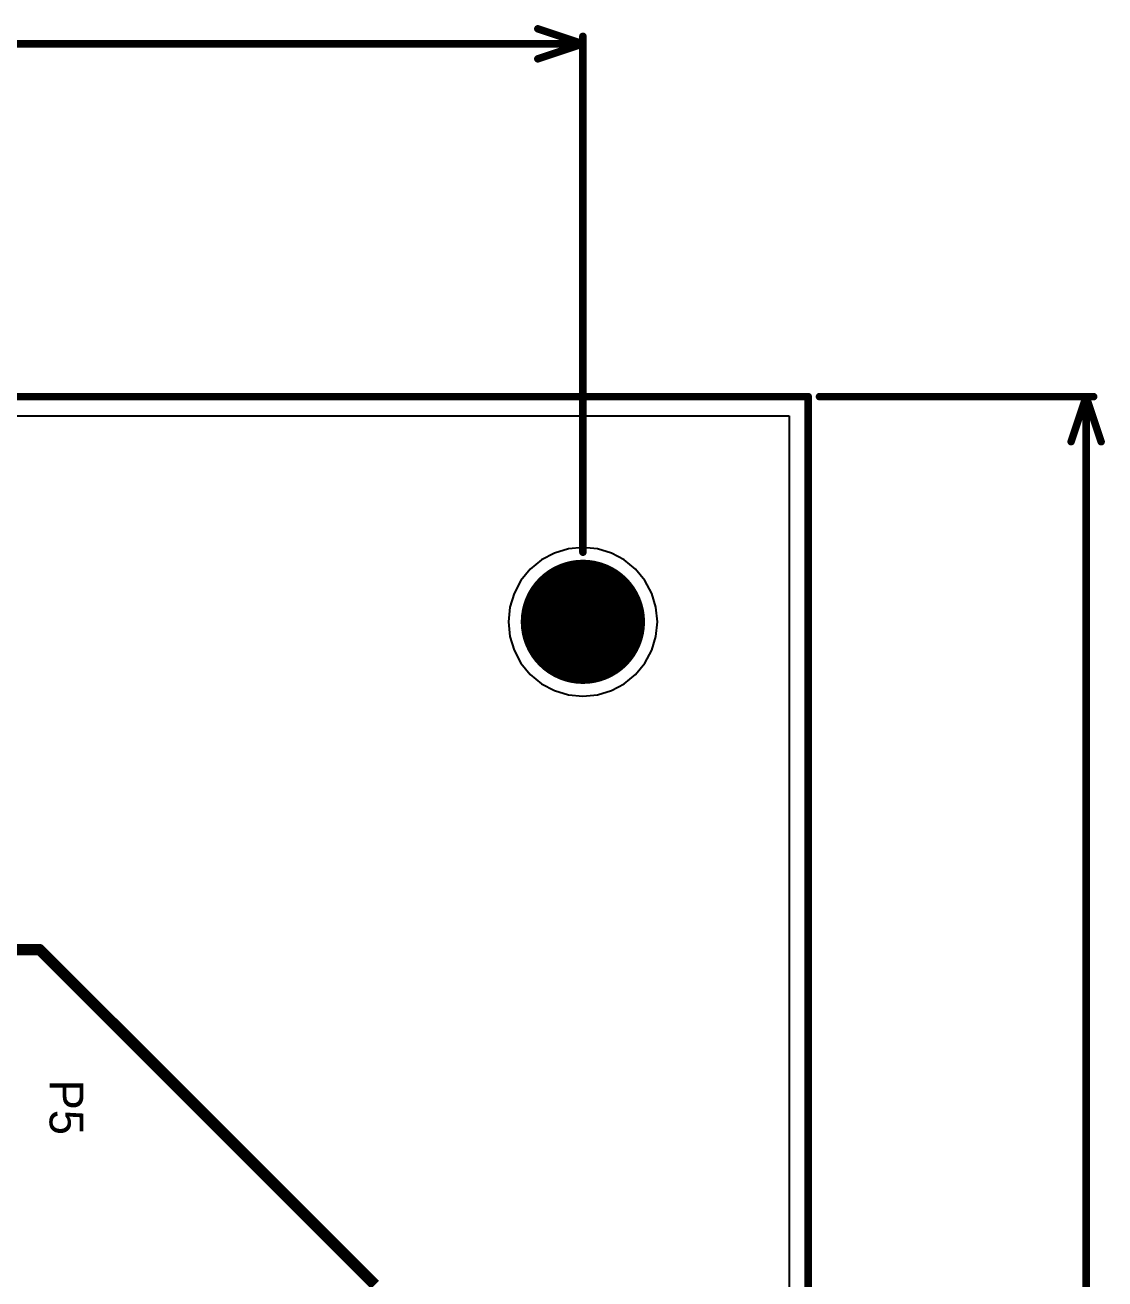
# Model space of a CAD drawing. Extents: x 41 to 201, y 4 to 127.
# Drawn here: x 164.02 to 200.53, y 84.44 to 126.87 of the extents above; entities that cross this region are included whole.
import ezdxf

# ---------------------------------------------------------------- set-up
doc = ezdxf.new("R2010")
doc.units = 0
for name, color, linetype in [('BOTTOMLAYER', 5, 'CONTINUOUS'), ('BOTTOMSOLDER', 6, 'CONTINUOUS'), ('MULTILAYER', 9, 'CONTINUOUS'), ('TOPLAYER', 1, 'CONTINUOUS'), ('TOPOVERLAY', 2, 'CONTINUOUS'), ('TOPSOLDER', 216, 'CONTINUOUS')]:
    doc.layers.add(name, color=color, linetype=linetype)

msp = doc.modelspace()

# ---------------------------------------------------------------- linework, layer by layer
at = {"layer": 'BOTTOMLAYER'}
for p, q in [((48.907, 113.653), (189.853, 113.653)), ((189.853, 113.653), (189.853, 15.887)), ((182.388, 109.152), (181.916, 109.008)), ((182.88, 109.2), (182.388, 109.152)), ((183.372, 109.152), (182.88, 109.2)), ((183.844, 109.008), (183.372, 109.152)), ((181.48, 108.775), (181.098, 108.462)), ((181.916, 109.008), (181.48, 108.775)), ((184.28, 108.775), (183.844, 109.008)), ((184.662, 108.462), (184.28, 108.775)), ((181.098, 108.462), (180.785, 108.08)), ((184.975, 108.08), (184.662, 108.462)), ((180.785, 108.08), (180.552, 107.644)), ((185.208, 107.644), (184.975, 108.08)), ((180.552, 107.644), (180.408, 107.172)), ((185.352, 107.172), (185.208, 107.644)), ((180.408, 107.172), (180.36, 106.68)), ((185.4, 106.68), (185.352, 107.172)), ((180.36, 106.68), (180.408, 106.188)), ((185.352, 106.188), (185.4, 106.68)), ((180.408, 106.188), (180.552, 105.716)), ((185.208, 105.716), (185.352, 106.188)), ((180.552, 105.716), (180.785, 105.28)), ((184.975, 105.28), (185.208, 105.716)), ((180.785, 105.28), (181.098, 104.898)), ((184.662, 104.898), (184.975, 105.28)), ((181.098, 104.898), (181.48, 104.585)), ((184.28, 104.585), (184.662, 104.898)), ((181.48, 104.585), (181.916, 104.352)), ((183.844, 104.352), (184.28, 104.585)), ((181.916, 104.352), (182.388, 104.208)), ((182.388, 104.208), (182.88, 104.16)), ((182.88, 104.16), (183.372, 104.208)), ((183.372, 104.208), (183.844, 104.352))]:
    msp.add_line(p, q, dxfattribs=at)
for points, const_width in [([(181.88, 106.68, 1), (183.88, 106.68, 1)], 2), ([(164.413, 95.588, 1), (164.603, 95.588, 1)], 0.191), ([(164.413, 95.588, 1), (164.603, 95.588, 1)], 0.191)]:
    msp.add_lwpolyline(points, format="xyb", close=True, dxfattribs=dict(at, const_width=const_width))
at = {"layer": 'BOTTOMLAYER', "const_width": 0.381}
for points in [[(157.226, 95.588), (164.508, 95.588)], [(164.508, 95.588), (175.852, 84.244)]]:
    msp.add_lwpolyline(points, dxfattribs=at)
at = {"layer": 'BOTTOMSOLDER', "const_width": 2.102}
msp.add_lwpolyline([(181.829, 106.68, 1), (183.931, 106.68, 1)], format="xyb", close=True, dxfattribs=at)
at = {"layer": 'MULTILAYER', "const_width": 2}
msp.add_lwpolyline([(181.88, 106.68, 1), (183.88, 106.68, 1)], format="xyb", close=True, dxfattribs=at)
at = {"layer": 'TOPLAYER', "const_width": 2}
msp.add_lwpolyline([(181.88, 106.68, 1), (183.88, 106.68, 1)], format="xyb", close=True, dxfattribs=at)
at = {"layer": 'TOPOVERLAY', "const_width": 0.254}
for points in [[(181.356, 126.746), (182.88, 126.238)], [(182.88, 109.036), (182.88, 126.492)], [(123.443, 126.238), (182.88, 126.238)], [(181.356, 125.73), (182.88, 126.238)], [(48.26, 114.3), (190.5, 114.3)], [(190.5, 15.24), (190.5, 114.3)], [(190.881, 114.3), (200.152, 114.3)], [(199.39, 112.776), (199.898, 114.3)], [(199.898, 68.198), (199.898, 114.3)], [(199.898, 114.3), (200.406, 112.776)]]:
    msp.add_lwpolyline(points, dxfattribs=at)
at = {"layer": 'TOPOVERLAY', "const_width": 0.127}
for points in [[(181.292, 126.746, 1), (181.419, 126.746, 1)], [(182.816, 126.492, 1), (182.944, 126.492, 1)], [(182.816, 126.238, 1), (182.944, 126.238, 1)], [(182.816, 126.238, 1), (182.944, 126.238, 1)], [(182.816, 126.238, 1), (182.944, 126.238, 1)], [(181.292, 125.73, 1), (181.419, 125.73, 1)], [(190.436, 114.3, 1), (190.564, 114.3, 1)], [(190.436, 114.3, 1), (190.564, 114.3, 1)], [(190.817, 114.3, 1), (190.945, 114.3, 1)], [(199.834, 114.3, 1), (199.962, 114.3, 1)], [(199.834, 114.3, 1), (199.962, 114.3, 1)], [(199.834, 114.3, 1), (199.962, 114.3, 1)], [(200.089, 114.3, 1), (200.215, 114.3, 1)], [(199.327, 112.776, 1), (199.453, 112.776, 1)], [(200.343, 112.776, 1), (200.47, 112.776, 1)], [(182.816, 109.036, 1), (182.944, 109.036, 1)]]:
    msp.add_lwpolyline(points, format="xyb", close=True, dxfattribs=at)
at = {"layer": 'TOPSOLDER', "const_width": 2.102}
msp.add_lwpolyline([(181.829, 106.68, 1), (183.931, 106.68, 1)], format="xyb", close=True, dxfattribs=at)

# ---------------------------------------------------------------- texts
at = {"layer": 'TOPOVERLAY'}
msp.add_text('P5', height=1.143, rotation=270, dxfattribs=at).set_placement((164.846, 91.186))

doc.saveas('drawing.dxf')
